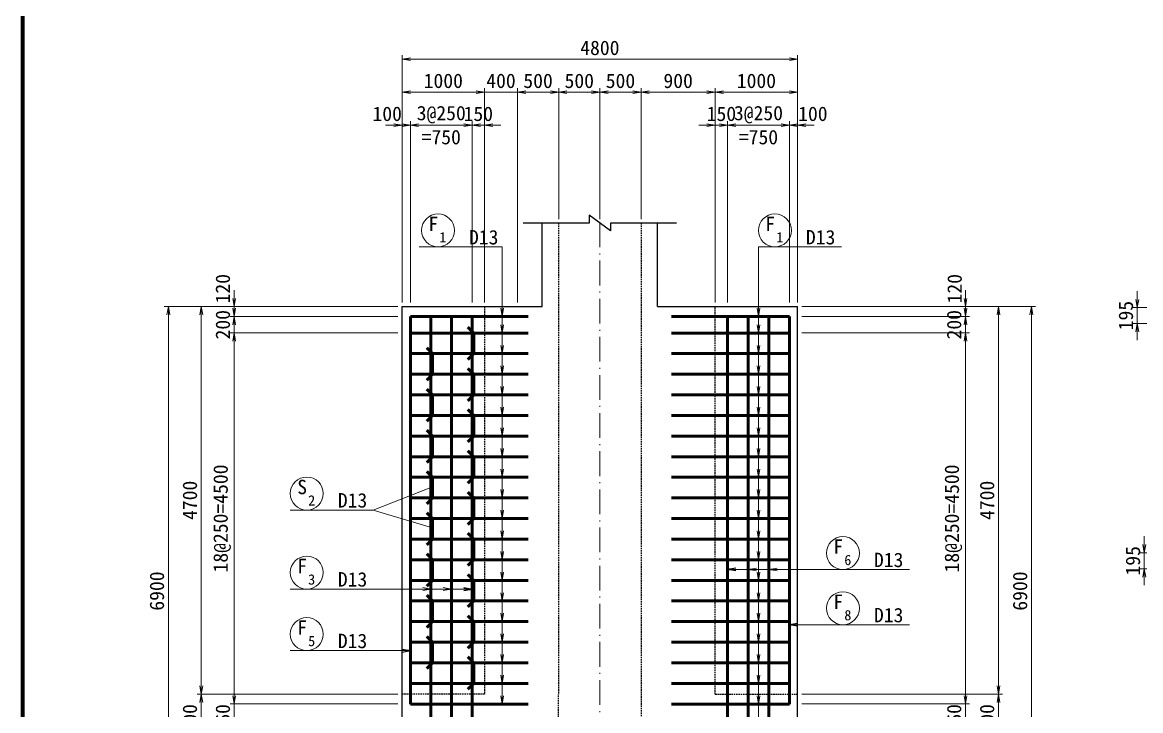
# Model space of a CAD drawing. Header units: millimetres. Extents: x 169470 to 758170, y -17820 to 11880.
# Drawn here: x 422795 to 436366, y -10913 to -2566 of the extents above; entities that cross this region are included whole.
import ezdxf
from ezdxf.enums import TextEntityAlignment as Align

# ---------------------------------------------------------------- set-up
doc = ezdxf.new("R2010")
doc.units = ezdxf.units.MM
doc.header["$LTSCALE"] = 50
doc.header["$PDSIZE"] = 300
doc.linetypes.add('DASHED2', pattern=[0.375, 0.25, -0.125])
doc.linetypes.add('SXF_一点短鎖線', pattern=[9.25, 6, -1.5, 0.25, -1.5])
doc.layers.get('Defpoints').update_dxf_attribs({"color": 151})
for name, color, linetype, lineweight in [('D-BMK', 2, 'SXF_一点短鎖線', 13), ('D-STR', 1, 'Continuous', 25), ('D-STR-DIM', 7, 'Continuous', 13), ('D-STR-HTXT', 7, 'Continuous', 13), ('D-STR-STR1', 2, 'Continuous', 50), ('D-STR-STR3', 4, 'Continuous', 50), ('D-STR-TXT', 7, 'Continuous', 13), ('D-TTL', 2, 'Continuous', 140)]:
    doc.layers.add(name, color=color, linetype=linetype, lineweight=lineweight)
doc.styles.add('YOKO_GOTHIC', font='MS Gothic.ttf')
doc.dimstyles.new('S50', dxfattribs={"dimscale": 50, "dimtxt": 3.5, "dimasz": 2, "dimexe": 1, "dimexo": 1, "dimgap": 1, "dimtad": 1, "dimdec": 0, "dimzin": 1, "dimdsep": 46, "dimtxsty": 'YOKO_GOTHIC', "dimblk": 'OPEN', "dimcen": 0, "dimclrd": 256, "dimclre": 256, "dimclrt": 256, "dimaunit": 1, "dimadec": 3, "dimazin": 0, "dimtfac": 1, "dimtdec": 0, "dimtix": 1, "dimtmove": 2, "dimatfit": 3, "dimldrblk": 'OPEN', "dimfxl": 1, "dimlwd": -1, "dimlwe": -1, "dimarcsym": 2})

# ---------------------------------------------------------------- blocks, each defined once
blk = doc.blocks.new('_Open')
at = {"color": 0, "linetype": 'ByBlock', "lineweight": -2}
for p, q in [((-1, 0.17), (0, 0)), ((-1, -0.17), (0, 0)), ((0, 0), (-1, 0))]:
    blk.add_line(p, q, dxfattribs=at)
blk = doc.blocks.new('*D4270')
at = {"layer": 'D-STR-DIM', "transparency": 16777216}
for p, q in [((427353, -6013), (424516, -6013)), ((424566, -6113), (424566, -12813)), ((427353, -12913), (424516, -12913))]:
    blk.add_line(p, q, dxfattribs=at)
at = {"layer": 'Defpoints', "color": 0, "transparency": 16777216}
for p in [(427403, -6013), (424566, -12913), (427403, -12913)]:
    blk.add_point(p, dxfattribs=at)
at = {"layer": 'D-STR-DIM', "transparency": 16777216, "xscale": 100, "yscale": 100, "zscale": 100}
for p, rotation in [((424566, -6013), 90), ((424566, -12913), 270)]:
    blk.add_blockref('_Open', p, dxfattribs=dict(at, rotation=rotation))
at = {"layer": 'D-STR-DIM', "transparency": 16777216, "insert": (424428, -9463), "char_height": 175, "attachment_point": 5, "rotation": 90, "style": 'YOKO_GOTHIC'}
blk.add_mtext('6900', dxfattribs=at)
blk = doc.blocks.new('*D4271')
at = {"layer": 'D-STR-DIM', "transparency": 16777216}
for p, q in [((427353, -6013), (424916, -6013)), ((424966, -6113), (424966, -10613)), ((427353, -10713), (424916, -10713))]:
    blk.add_line(p, q, dxfattribs=at)
at = {"layer": 'Defpoints', "color": 0, "transparency": 16777216}
for p in [(427403, -6013), (424966, -10713), (427403, -10713)]:
    blk.add_point(p, dxfattribs=at)
at = {"layer": 'D-STR-DIM', "transparency": 16777216, "xscale": 100, "yscale": 100, "zscale": 100}
for p, rotation in [((424966, -6013), 90), ((424966, -10713), 270)]:
    blk.add_blockref('_Open', p, dxfattribs=dict(at, rotation=rotation))
at = {"layer": 'D-STR-DIM', "transparency": 16777216, "insert": (424828, -8363), "char_height": 175, "attachment_point": 5, "rotation": 90, "style": 'YOKO_GOTHIC'}
blk.add_mtext('4700', dxfattribs=at)
blk = doc.blocks.new('*D4272')
at = {"layer": 'D-STR-DIM', "transparency": 16777216}
for p, q in [((427353, -10713), (424916, -10713)), ((424966, -10813), (424966, -11213)), ((427353, -11313), (424916, -11313))]:
    blk.add_line(p, q, dxfattribs=at)
at = {"layer": 'Defpoints', "color": 0, "transparency": 16777216}
for p in [(427403, -10713), (424966, -11313), (427403, -11313)]:
    blk.add_point(p, dxfattribs=at)
at = {"layer": 'D-STR-DIM', "transparency": 16777216, "xscale": 100, "yscale": 100, "zscale": 100}
for p, rotation in [((424966, -10713), 90), ((424966, -11313), 270)]:
    blk.add_blockref('_Open', p, dxfattribs=dict(at, rotation=rotation))
at = {"layer": 'D-STR-DIM', "transparency": 16777216, "insert": (424828, -11013), "char_height": 175, "attachment_point": 5, "rotation": 90, "style": 'YOKO_GOTHIC'}
blk.add_mtext('600', dxfattribs=at)
blk = doc.blocks.new('*D4274')
at = {"layer": 'D-STR-DIM', "transparency": 16777216}
for p, q in [((425366, -5913), (425366, -5813)), ((427353, -6013), (425316, -6013)), ((425366, -6013), (425366, -6133)), ((427353, -6133), (425316, -6133)), ((425366, -6233), (425366, -6333))]:
    blk.add_line(p, q, dxfattribs=at)
at = {"layer": 'Defpoints', "color": 0, "transparency": 16777216}
for p in [(427403, -6013), (425366, -6133), (427403, -6133)]:
    blk.add_point(p, dxfattribs=at)
at = {"layer": 'D-STR-DIM', "transparency": 16777216, "xscale": 100, "yscale": 100, "zscale": 100}
for p, rotation in [((425366, -6013), 270), ((425366, -6133), 90)]:
    blk.add_blockref('_Open', p, dxfattribs=dict(at, rotation=rotation))
at = {"layer": 'D-STR-DIM', "transparency": 16777216, "insert": (425228, -5796), "char_height": 175, "attachment_point": 5, "rotation": 90, "style": 'YOKO_GOTHIC'}
blk.add_mtext('120', dxfattribs=at)
blk = doc.blocks.new('*D4275')
at = {"layer": 'D-STR-DIM', "transparency": 16777216}
for p, q in [((425366, -6033), (425366, -5933)), ((427353, -6133), (425316, -6133)), ((425366, -6133), (425366, -6333)), ((427353, -6333), (425316, -6333)), ((425366, -6433), (425366, -6533))]:
    blk.add_line(p, q, dxfattribs=at)
at = {"layer": 'Defpoints', "color": 0, "transparency": 16777216}
for p in [(427403, -6133), (425366, -6333), (427403, -6333)]:
    blk.add_point(p, dxfattribs=at)
at = {"layer": 'D-STR-DIM', "transparency": 16777216, "xscale": 100, "yscale": 100, "zscale": 100}
for p, rotation in [((425366, -6133), 270), ((425366, -6333), 90)]:
    blk.add_blockref('_Open', p, dxfattribs=dict(at, rotation=rotation))
at = {"layer": 'D-STR-DIM', "transparency": 16777216, "insert": (425228, -6233), "char_height": 175, "attachment_point": 5, "rotation": 90, "style": 'YOKO_GOTHIC'}
blk.add_mtext('200', dxfattribs=at)
blk = doc.blocks.new('*D4276')
at = {"layer": 'D-STR-DIM', "transparency": 16777216}
for p, q in [((427353, -6333), (425316, -6333)), ((425366, -6433), (425366, -10733)), ((427353, -10833), (425316, -10833))]:
    blk.add_line(p, q, dxfattribs=at)
at = {"layer": 'Defpoints', "color": 0, "transparency": 16777216}
for p in [(427403, -6333), (425366, -10833), (427403, -10833)]:
    blk.add_point(p, dxfattribs=at)
at = {"layer": 'D-STR-DIM', "transparency": 16777216, "xscale": 100, "yscale": 100, "zscale": 100}
for p, rotation in [((425366, -6333), 90), ((425366, -10833), 270)]:
    blk.add_blockref('_Open', p, dxfattribs=dict(at, rotation=rotation))
at = {"layer": 'D-STR-DIM', "transparency": 16777216, "insert": (425219, -8583), "char_height": 175, "attachment_point": 5, "rotation": 90, "style": 'YOKO_GOTHIC'}
blk.add_mtext('18@250=4500', dxfattribs=at)
blk = doc.blocks.new('*D4277')
at = {"layer": 'D-STR-DIM', "transparency": 16777216}
for p, q in [((425366, -10733), (425366, -10633)), ((427353, -10833), (425316, -10833)), ((425366, -10833), (425366, -11193)), ((427353, -11193), (425316, -11193)), ((425366, -11293), (425366, -11393))]:
    blk.add_line(p, q, dxfattribs=at)
at = {"layer": 'Defpoints', "color": 0, "transparency": 16777216}
for p in [(427403, -10833), (425366, -11193), (427403, -11193)]:
    blk.add_point(p, dxfattribs=at)
at = {"layer": 'D-STR-DIM', "transparency": 16777216, "xscale": 100, "yscale": 100, "zscale": 100}
for p, rotation in [((425366, -10833), 270), ((425366, -11193), 90)]:
    blk.add_blockref('_Open', p, dxfattribs=dict(at, rotation=rotation))
at = {"layer": 'D-STR-DIM', "transparency": 16777216, "insert": (425228, -11013), "char_height": 175, "attachment_point": 5, "rotation": 90, "style": 'YOKO_GOTHIC'}
blk.add_mtext('360', dxfattribs=at)
blk = doc.blocks.new('*D4295')
at = {"layer": 'D-STR-DIM', "transparency": 16777216}
for p, q in [((432253, -6013), (435090, -6013)), ((435040, -6113), (435040, -12813)), ((432253, -12913), (435090, -12913))]:
    blk.add_line(p, q, dxfattribs=at)
at = {"layer": 'Defpoints', "color": 0, "transparency": 16777216}
for p in [(432203, -6013), (432203, -12913), (435040, -12913)]:
    blk.add_point(p, dxfattribs=at)
at = {"layer": 'D-STR-DIM', "transparency": 16777216, "xscale": 100, "yscale": 100, "zscale": 100}
for p, rotation in [((435040, -6013), 90), ((435040, -12913), 270)]:
    blk.add_blockref('_Open', p, dxfattribs=dict(at, rotation=rotation))
at = {"layer": 'D-STR-DIM', "transparency": 16777216, "insert": (434903, -9463), "char_height": 175, "attachment_point": 5, "rotation": 90, "style": 'YOKO_GOTHIC'}
blk.add_mtext('6900', dxfattribs=at)
blk = doc.blocks.new('*D4296')
at = {"layer": 'D-STR-DIM', "transparency": 16777216}
for p, q in [((432253, -6013), (434690, -6013)), ((434640, -6113), (434640, -10613)), ((432253, -10713), (434690, -10713))]:
    blk.add_line(p, q, dxfattribs=at)
at = {"layer": 'Defpoints', "color": 0, "transparency": 16777216}
for p in [(432203, -6013), (432203, -10713), (434640, -10713)]:
    blk.add_point(p, dxfattribs=at)
at = {"layer": 'D-STR-DIM', "transparency": 16777216, "xscale": 100, "yscale": 100, "zscale": 100}
for p, rotation in [((434640, -6013), 90), ((434640, -10713), 270)]:
    blk.add_blockref('_Open', p, dxfattribs=dict(at, rotation=rotation))
at = {"layer": 'D-STR-DIM', "transparency": 16777216, "insert": (434503, -8363), "char_height": 175, "attachment_point": 5, "rotation": 90, "style": 'YOKO_GOTHIC'}
blk.add_mtext('4700', dxfattribs=at)
blk = doc.blocks.new('*D4297')
at = {"layer": 'D-STR-DIM', "transparency": 16777216}
for p, q in [((432253, -10713), (434690, -10713)), ((434640, -10813), (434640, -11213)), ((432253, -11313), (434690, -11313))]:
    blk.add_line(p, q, dxfattribs=at)
at = {"layer": 'Defpoints', "color": 0, "transparency": 16777216}
for p in [(432203, -10713), (432203, -11313), (434640, -11313)]:
    blk.add_point(p, dxfattribs=at)
at = {"layer": 'D-STR-DIM', "transparency": 16777216, "xscale": 100, "yscale": 100, "zscale": 100}
for p, rotation in [((434640, -10713), 90), ((434640, -11313), 270)]:
    blk.add_blockref('_Open', p, dxfattribs=dict(at, rotation=rotation))
at = {"layer": 'D-STR-DIM', "transparency": 16777216, "insert": (434503, -11013), "char_height": 175, "attachment_point": 5, "rotation": 90, "style": 'YOKO_GOTHIC'}
blk.add_mtext('600', dxfattribs=at)
blk = doc.blocks.new('*D4299')
at = {"layer": 'D-STR-DIM', "transparency": 16777216}
for p, q in [((434240, -5913), (434240, -5813)), ((432253, -6013), (434290, -6013)), ((434240, -6013), (434240, -6133)), ((432253, -6133), (434290, -6133)), ((434240, -6233), (434240, -6333))]:
    blk.add_line(p, q, dxfattribs=at)
at = {"layer": 'Defpoints', "color": 0, "transparency": 16777216}
for p in [(432203, -6013), (432203, -6133), (434240, -6133)]:
    blk.add_point(p, dxfattribs=at)
at = {"layer": 'D-STR-DIM', "transparency": 16777216, "xscale": 100, "yscale": 100, "zscale": 100}
for p, rotation in [((434240, -6013), 270), ((434240, -6133), 90)]:
    blk.add_blockref('_Open', p, dxfattribs=dict(at, rotation=rotation))
at = {"layer": 'D-STR-DIM', "transparency": 16777216, "insert": (434109, -5796), "char_height": 175, "attachment_point": 5, "rotation": 90, "style": 'YOKO_GOTHIC'}
blk.add_mtext('120', dxfattribs=at)
blk = doc.blocks.new('*D4300')
at = {"layer": 'D-STR-DIM', "transparency": 16777216}
for p, q in [((434240, -6033), (434240, -5933)), ((432253, -6133), (434290, -6133)), ((434240, -6133), (434240, -6333)), ((432253, -6333), (434290, -6333)), ((434240, -6433), (434240, -6533))]:
    blk.add_line(p, q, dxfattribs=at)
at = {"layer": 'Defpoints', "color": 0, "transparency": 16777216}
for p in [(432203, -6133), (432203, -6333), (434240, -6333)]:
    blk.add_point(p, dxfattribs=at)
at = {"layer": 'D-STR-DIM', "transparency": 16777216, "xscale": 100, "yscale": 100, "zscale": 100}
for p, rotation in [((434240, -6133), 270), ((434240, -6333), 90)]:
    blk.add_blockref('_Open', p, dxfattribs=dict(at, rotation=rotation))
at = {"layer": 'D-STR-DIM', "transparency": 16777216, "insert": (434103, -6233), "char_height": 175, "attachment_point": 5, "rotation": 90, "style": 'YOKO_GOTHIC'}
blk.add_mtext('200', dxfattribs=at)
blk = doc.blocks.new('*D4301')
at = {"layer": 'D-STR-DIM', "transparency": 16777216}
for p, q in [((432253, -6333), (434290, -6333)), ((434240, -6433), (434240, -10733)), ((432253, -10833), (434290, -10833))]:
    blk.add_line(p, q, dxfattribs=at)
at = {"layer": 'Defpoints', "color": 0, "transparency": 16777216}
for p in [(432203, -6333), (432203, -10833), (434240, -10833)]:
    blk.add_point(p, dxfattribs=at)
at = {"layer": 'D-STR-DIM', "transparency": 16777216, "xscale": 100, "yscale": 100, "zscale": 100}
for p, rotation in [((434240, -6333), 90), ((434240, -10833), 270)]:
    blk.add_blockref('_Open', p, dxfattribs=dict(at, rotation=rotation))
at = {"layer": 'D-STR-DIM', "transparency": 16777216, "insert": (434093, -8583), "char_height": 175, "attachment_point": 5, "rotation": 90, "style": 'YOKO_GOTHIC'}
blk.add_mtext('18@250=4500', dxfattribs=at)
blk = doc.blocks.new('*D4302')
at = {"layer": 'D-STR-DIM', "transparency": 16777216}
for p, q in [((434240, -10733), (434240, -10633)), ((432253, -10833), (434290, -10833)), ((434240, -10833), (434240, -11193)), ((432253, -11193), (434290, -11193)), ((434240, -11293), (434240, -11393))]:
    blk.add_line(p, q, dxfattribs=at)
at = {"layer": 'Defpoints', "color": 0, "transparency": 16777216}
for p in [(432203, -10833), (432203, -11193), (434240, -11193)]:
    blk.add_point(p, dxfattribs=at)
at = {"layer": 'D-STR-DIM', "transparency": 16777216, "xscale": 100, "yscale": 100, "zscale": 100}
for p, rotation in [((434240, -10833), 270), ((434240, -11193), 90)]:
    blk.add_blockref('_Open', p, dxfattribs=dict(at, rotation=rotation))
at = {"layer": 'D-STR-DIM', "transparency": 16777216, "insert": (434103, -11013), "char_height": 175, "attachment_point": 5, "rotation": 90, "style": 'YOKO_GOTHIC'}
blk.add_mtext('360', dxfattribs=at)
blk = doc.blocks.new('*D4307')
at = {"layer": 'D-STR-DIM', "transparency": 16777216}
for p, q in [((427403, -5963), (427403, -3363)), ((428403, -5963), (428403, -3363)), ((427503, -3413), (428303, -3413))]:
    blk.add_line(p, q, dxfattribs=at)
at = {"layer": 'Defpoints', "color": 0, "transparency": 16777216}
for p in [(428403, -3413), (427403, -6013), (428403, -6013)]:
    blk.add_point(p, dxfattribs=at)
at = {"layer": 'D-STR-DIM', "transparency": 16777216, "xscale": 100, "yscale": 100, "zscale": 100, "rotation": 180}
blk.add_blockref('_Open', (427403, -3413), dxfattribs=at)
at = {"layer": 'D-STR-DIM', "transparency": 16777216, "xscale": 100, "yscale": 100, "zscale": 100}
blk.add_blockref('_Open', (428403, -3413), dxfattribs=at)
at = {"layer": 'D-STR-DIM', "transparency": 16777216, "insert": (427903, -3276), "char_height": 175, "attachment_point": 5, "style": 'YOKO_GOTHIC'}
blk.add_mtext('1000', dxfattribs=at)
blk = doc.blocks.new('*D4308')
at = {"layer": 'D-STR-DIM', "transparency": 16777216}
for p, q in [((427403, -5963), (427403, -2963)), ((432203, -5963), (432203, -2963)), ((427503, -3013), (432103, -3013))]:
    blk.add_line(p, q, dxfattribs=at)
at = {"layer": 'Defpoints', "color": 0, "transparency": 16777216}
for p in [(432203, -3013), (427403, -6013), (432203, -6013)]:
    blk.add_point(p, dxfattribs=at)
at = {"layer": 'D-STR-DIM', "transparency": 16777216, "xscale": 100, "yscale": 100, "zscale": 100, "rotation": 180}
blk.add_blockref('_Open', (427403, -3013), dxfattribs=at)
at = {"layer": 'D-STR-DIM', "transparency": 16777216, "xscale": 100, "yscale": 100, "zscale": 100}
blk.add_blockref('_Open', (432203, -3013), dxfattribs=at)
at = {"layer": 'D-STR-DIM', "transparency": 16777216, "insert": (429803, -2876), "char_height": 175, "attachment_point": 5, "style": 'YOKO_GOTHIC'}
blk.add_mtext('4800', dxfattribs=at)
blk = doc.blocks.new('*D4309')
at = {"layer": 'D-STR-DIM', "transparency": 16777216}
for p, q in [((431203, -5963), (431203, -3363)), ((432203, -5963), (432203, -3363)), ((431303, -3413), (432103, -3413))]:
    blk.add_line(p, q, dxfattribs=at)
at = {"layer": 'Defpoints', "color": 0, "transparency": 16777216}
for p in [(432203, -3413), (431203, -6013), (432203, -6013)]:
    blk.add_point(p, dxfattribs=at)
at = {"layer": 'D-STR-DIM', "transparency": 16777216, "xscale": 100, "yscale": 100, "zscale": 100, "rotation": 180}
blk.add_blockref('_Open', (431203, -3413), dxfattribs=at)
at = {"layer": 'D-STR-DIM', "transparency": 16777216, "xscale": 100, "yscale": 100, "zscale": 100}
blk.add_blockref('_Open', (432203, -3413), dxfattribs=at)
at = {"layer": 'D-STR-DIM', "transparency": 16777216, "insert": (431703, -3276), "char_height": 175, "attachment_point": 5, "style": 'YOKO_GOTHIC'}
blk.add_mtext('1000', dxfattribs=at)
blk = doc.blocks.new('*D4310')
at = {"layer": 'D-STR-DIM', "transparency": 16777216}
for p, q in [((428403, -5963), (428403, -3363)), ((428803, -5963), (428803, -3363)), ((428303, -3413), (428203, -3413)), ((428403, -3413), (428803, -3413)), ((428903, -3413), (429003, -3413))]:
    blk.add_line(p, q, dxfattribs=at)
at = {"layer": 'Defpoints', "color": 0, "transparency": 16777216}
for p in [(428803, -3413), (428403, -6013), (428803, -6013)]:
    blk.add_point(p, dxfattribs=at)
at = {"layer": 'D-STR-DIM', "transparency": 16777216, "xscale": 100, "yscale": 100, "zscale": 100}
blk.add_blockref('_Open', (428403, -3413), dxfattribs=at)
at = {"layer": 'D-STR-DIM', "transparency": 16777216, "xscale": 100, "yscale": 100, "zscale": 100, "rotation": 180}
blk.add_blockref('_Open', (428803, -3413), dxfattribs=at)
at = {"layer": 'D-STR-DIM', "transparency": 16777216, "insert": (428603, -3276), "char_height": 175, "attachment_point": 5, "style": 'YOKO_GOTHIC'}
blk.add_mtext('400', dxfattribs=at)
blk = doc.blocks.new('*D4311')
at = {"layer": 'D-STR-DIM', "transparency": 16777216}
for p, q in [((429303, -4951), (429303, -3363)), ((429803, -4951), (429803, -3363)), ((429403, -3413), (429703, -3413))]:
    blk.add_line(p, q, dxfattribs=at)
at = {"layer": 'Defpoints', "color": 0, "transparency": 16777216}
for p in [(429803, -3413), (429303, -5001), (429803, -5001)]:
    blk.add_point(p, dxfattribs=at)
at = {"layer": 'D-STR-DIM', "transparency": 16777216, "xscale": 100, "yscale": 100, "zscale": 100, "rotation": 180}
blk.add_blockref('_Open', (429303, -3413), dxfattribs=at)
at = {"layer": 'D-STR-DIM', "transparency": 16777216, "xscale": 100, "yscale": 100, "zscale": 100}
blk.add_blockref('_Open', (429803, -3413), dxfattribs=at)
at = {"layer": 'D-STR-DIM', "transparency": 16777216, "insert": (429553, -3276), "char_height": 175, "attachment_point": 5, "style": 'YOKO_GOTHIC'}
blk.add_mtext('500', dxfattribs=at)
blk = doc.blocks.new('*D4312')
at = {"layer": 'D-STR-DIM', "transparency": 16777216}
for p, q in [((430303, -4951), (430303, -3363)), ((431203, -5963), (431203, -3363)), ((430403, -3413), (431103, -3413))]:
    blk.add_line(p, q, dxfattribs=at)
at = {"layer": 'Defpoints', "color": 0, "transparency": 16777216}
for p in [(431203, -3413), (430303, -5001), (431203, -6013)]:
    blk.add_point(p, dxfattribs=at)
at = {"layer": 'D-STR-DIM', "transparency": 16777216, "xscale": 100, "yscale": 100, "zscale": 100, "rotation": 180}
blk.add_blockref('_Open', (430303, -3413), dxfattribs=at)
at = {"layer": 'D-STR-DIM', "transparency": 16777216, "xscale": 100, "yscale": 100, "zscale": 100}
blk.add_blockref('_Open', (431203, -3413), dxfattribs=at)
at = {"layer": 'D-STR-DIM', "transparency": 16777216, "insert": (430753, -3276), "char_height": 175, "attachment_point": 5, "style": 'YOKO_GOTHIC'}
blk.add_mtext('900', dxfattribs=at)
blk = doc.blocks.new('*D4313')
at = {"layer": 'D-STR-DIM', "transparency": 16777216}
for p, q in [((427403, -5963), (427403, -3763)), ((427503, -5963), (427503, -3763)), ((427303, -3813), (427203, -3813)), ((427403, -3813), (427503, -3813)), ((427603, -3813), (427703, -3813))]:
    blk.add_line(p, q, dxfattribs=at)
at = {"layer": 'Defpoints', "color": 0, "transparency": 16777216}
for p in [(427503, -3813), (427403, -6013), (427503, -6013)]:
    blk.add_point(p, dxfattribs=at)
at = {"layer": 'D-STR-DIM', "transparency": 16777216, "xscale": 100, "yscale": 100, "zscale": 100}
blk.add_blockref('_Open', (427403, -3813), dxfattribs=at)
at = {"layer": 'D-STR-DIM', "transparency": 16777216, "xscale": 100, "yscale": 100, "zscale": 100, "rotation": 180}
blk.add_blockref('_Open', (427503, -3813), dxfattribs=at)
at = {"layer": 'D-STR-DIM', "transparency": 16777216, "insert": (427222, -3676), "char_height": 175, "attachment_point": 5, "style": 'YOKO_GOTHIC'}
blk.add_mtext('100', dxfattribs=at)
blk = doc.blocks.new('*D4314')
at = {"layer": 'D-STR-DIM', "transparency": 16777216}
for p, q in [((428253, -5963), (428253, -3763)), ((428403, -5963), (428403, -3763)), ((428153, -3813), (428053, -3813)), ((428253, -3813), (428403, -3813)), ((428503, -3813), (428603, -3813))]:
    blk.add_line(p, q, dxfattribs=at)
at = {"layer": 'Defpoints', "color": 0, "transparency": 16777216}
for p in [(428403, -3813), (428253, -6013), (428403, -6013)]:
    blk.add_point(p, dxfattribs=at)
at = {"layer": 'D-STR-DIM', "transparency": 16777216, "xscale": 100, "yscale": 100, "zscale": 100}
blk.add_blockref('_Open', (428253, -3813), dxfattribs=at)
at = {"layer": 'D-STR-DIM', "transparency": 16777216, "xscale": 100, "yscale": 100, "zscale": 100, "rotation": 180}
blk.add_blockref('_Open', (428403, -3813), dxfattribs=at)
at = {"layer": 'D-STR-DIM', "transparency": 16777216, "insert": (428328, -3676), "char_height": 175, "attachment_point": 5, "style": 'YOKO_GOTHIC'}
blk.add_mtext('150', dxfattribs=at)
blk = doc.blocks.new('*D4315')
at = {"layer": 'D-STR-DIM', "transparency": 16777216}
for p, q in [((427503, -5963), (427503, -3763)), ((428253, -5963), (428253, -3763)), ((427403, -3813), (427303, -3813)), ((427503, -3813), (428253, -3813)), ((428353, -3813), (428453, -3813))]:
    blk.add_line(p, q, dxfattribs=at)
at = {"layer": 'Defpoints', "color": 0, "transparency": 16777216}
for p in [(428253, -3813), (427503, -6013), (428253, -6013)]:
    blk.add_point(p, dxfattribs=at)
at = {"layer": 'D-STR-DIM', "transparency": 16777216, "xscale": 100, "yscale": 100, "zscale": 100}
blk.add_blockref('_Open', (427503, -3813), dxfattribs=at)
at = {"layer": 'D-STR-DIM', "transparency": 16777216, "xscale": 100, "yscale": 100, "zscale": 100, "rotation": 180}
blk.add_blockref('_Open', (428253, -3813), dxfattribs=at)
at = {"layer": 'D-STR-DIM', "transparency": 16777216, "insert": (427878, -3813), "char_height": 175, "attachment_point": 5, "style": 'YOKO_GOTHIC'}
blk.add_mtext('3@250\\P=750', dxfattribs=at)
blk = doc.blocks.new('*D4316')
at = {"layer": 'D-STR-DIM', "transparency": 16777216}
for p, q in [((432103, -5963), (432103, -3763)), ((432203, -5963), (432203, -3763)), ((432003, -3813), (431903, -3813)), ((432203, -3813), (432103, -3813)), ((432303, -3813), (432403, -3813))]:
    blk.add_line(p, q, dxfattribs=at)
at = {"layer": 'Defpoints', "color": 0, "transparency": 16777216}
for p in [(432103, -3813), (432103, -6013), (432203, -6013)]:
    blk.add_point(p, dxfattribs=at)
at = {"layer": 'D-STR-DIM', "transparency": 16777216, "xscale": 100, "yscale": 100, "zscale": 100}
blk.add_blockref('_Open', (432103, -3813), dxfattribs=at)
at = {"layer": 'D-STR-DIM', "transparency": 16777216, "xscale": 100, "yscale": 100, "zscale": 100, "rotation": 180}
blk.add_blockref('_Open', (432203, -3813), dxfattribs=at)
at = {"layer": 'D-STR-DIM', "transparency": 16777216, "insert": (432388, -3676), "char_height": 175, "attachment_point": 5, "style": 'YOKO_GOTHIC'}
blk.add_mtext('100', dxfattribs=at)
blk = doc.blocks.new('*D4317')
at = {"layer": 'D-STR-DIM', "transparency": 16777216}
for p, q in [((431203, -5963), (431203, -3763)), ((431353, -5963), (431353, -3763)), ((431103, -3813), (431003, -3813)), ((431353, -3813), (431203, -3813)), ((431453, -3813), (431553, -3813))]:
    blk.add_line(p, q, dxfattribs=at)
at = {"layer": 'Defpoints', "color": 0, "transparency": 16777216}
for p in [(431203, -3813), (431203, -6013), (431353, -6013)]:
    blk.add_point(p, dxfattribs=at)
at = {"layer": 'D-STR-DIM', "transparency": 16777216, "xscale": 100, "yscale": 100, "zscale": 100}
blk.add_blockref('_Open', (431203, -3813), dxfattribs=at)
at = {"layer": 'D-STR-DIM', "transparency": 16777216, "xscale": 100, "yscale": 100, "zscale": 100, "rotation": 180}
blk.add_blockref('_Open', (431353, -3813), dxfattribs=at)
at = {"layer": 'D-STR-DIM', "transparency": 16777216, "insert": (431278, -3676), "char_height": 175, "attachment_point": 5, "style": 'YOKO_GOTHIC'}
blk.add_mtext('150', dxfattribs=at)
blk = doc.blocks.new('*D4318')
at = {"layer": 'D-STR-DIM', "transparency": 16777216}
for p, q in [((431353, -5963), (431353, -3763)), ((432103, -5963), (432103, -3763)), ((431253, -3813), (431153, -3813)), ((432103, -3813), (431353, -3813)), ((432203, -3813), (432303, -3813))]:
    blk.add_line(p, q, dxfattribs=at)
at = {"layer": 'Defpoints', "color": 0, "transparency": 16777216}
for p in [(431353, -3813), (431353, -6013), (432103, -6013)]:
    blk.add_point(p, dxfattribs=at)
at = {"layer": 'D-STR-DIM', "transparency": 16777216, "xscale": 100, "yscale": 100, "zscale": 100}
blk.add_blockref('_Open', (431353, -3813), dxfattribs=at)
at = {"layer": 'D-STR-DIM', "transparency": 16777216, "xscale": 100, "yscale": 100, "zscale": 100, "rotation": 180}
blk.add_blockref('_Open', (432103, -3813), dxfattribs=at)
at = {"layer": 'D-STR-DIM', "transparency": 16777216, "insert": (431728, -3813), "char_height": 175, "attachment_point": 5, "style": 'YOKO_GOTHIC'}
blk.add_mtext('3@250\\P=750', dxfattribs=at)
blk = doc.blocks.new('*D4319')
at = {"layer": 'D-STR-DIM', "transparency": 16777216}
for p, q in [((428803, -5963), (428803, -3363)), ((429303, -4951), (429303, -3363)), ((429203, -3413), (428903, -3413))]:
    blk.add_line(p, q, dxfattribs=at)
at = {"layer": 'Defpoints', "color": 0, "transparency": 16777216}
for p in [(428803, -3413), (429303, -5001), (428803, -6013)]:
    blk.add_point(p, dxfattribs=at)
at = {"layer": 'D-STR-DIM', "transparency": 16777216, "xscale": 100, "yscale": 100, "zscale": 100, "rotation": 180}
blk.add_blockref('_Open', (428803, -3413), dxfattribs=at)
at = {"layer": 'D-STR-DIM', "transparency": 16777216, "xscale": 100, "yscale": 100, "zscale": 100}
blk.add_blockref('_Open', (429303, -3413), dxfattribs=at)
at = {"layer": 'D-STR-DIM', "transparency": 16777216, "insert": (429053, -3276), "char_height": 175, "attachment_point": 5, "style": 'YOKO_GOTHIC'}
blk.add_mtext('500', dxfattribs=at)
blk = doc.blocks.new('*D4320')
at = {"layer": 'D-STR-DIM', "transparency": 16777216}
for p, q in [((429803, -4951), (429803, -3363)), ((430303, -4951), (430303, -3363)), ((429903, -3413), (430203, -3413))]:
    blk.add_line(p, q, dxfattribs=at)
at = {"layer": 'Defpoints', "color": 0, "transparency": 16777216}
for p in [(430303, -3413), (429803, -5001), (430303, -5001)]:
    blk.add_point(p, dxfattribs=at)
at = {"layer": 'D-STR-DIM', "transparency": 16777216, "xscale": 100, "yscale": 100, "zscale": 100, "rotation": 180}
blk.add_blockref('_Open', (429803, -3413), dxfattribs=at)
at = {"layer": 'D-STR-DIM', "transparency": 16777216, "xscale": 100, "yscale": 100, "zscale": 100}
blk.add_blockref('_Open', (430303, -3413), dxfattribs=at)
at = {"layer": 'D-STR-DIM', "transparency": 16777216, "insert": (430053, -3276), "char_height": 175, "attachment_point": 5, "style": 'YOKO_GOTHIC'}
blk.add_mtext('500', dxfattribs=at)
blk = doc.blocks.new('*D3191')
at = {"layer": 'D-STR-DIM', "transparency": 16777216}
for p, q in [((436410, -8898), (436410, -8798)), ((436760, -8998), (436360, -8998)), ((436410, -9193), (436410, -8998)), ((436760, -9193), (436360, -9193)), ((436410, -9293), (436410, -9393))]:
    blk.add_line(p, q, dxfattribs=at)
at = {"layer": 'Defpoints', "color": 0, "transparency": 16777216}
for p in [(436410, -8998), (436810, -8998), (436810, -9193)]:
    blk.add_point(p, dxfattribs=at)
at = {"layer": 'D-STR-DIM', "transparency": 16777216, "xscale": 100, "yscale": 100, "zscale": 100}
for p, rotation in [((436410, -8998), 270), ((436410, -9193), 90)]:
    blk.add_blockref('_Open', p, dxfattribs=dict(at, rotation=rotation))
at = {"layer": 'D-STR-DIM', "transparency": 16777216, "insert": (436273, -9096), "char_height": 175, "attachment_point": 5, "rotation": 90, "style": 'YOKO_GOTHIC'}
blk.add_mtext('195', dxfattribs=at)
blk = doc.blocks.new('*D3195')
at = {"layer": 'D-STR-DIM', "transparency": 16777216}
for p, q in [((436325, -5925), (436325, -5825)), ((436675, -6025), (436275, -6025)), ((436325, -6220), (436325, -6025)), ((436675, -6220), (436275, -6220)), ((436325, -6320), (436325, -6420))]:
    blk.add_line(p, q, dxfattribs=at)
at = {"layer": 'Defpoints', "color": 0, "transparency": 16777216}
for p in [(436325, -6025), (436725, -6025), (436725, -6220)]:
    blk.add_point(p, dxfattribs=at)
at = {"layer": 'D-STR-DIM', "transparency": 16777216, "xscale": 100, "yscale": 100, "zscale": 100}
for p, rotation in [((436325, -6025), 270), ((436325, -6220), 90)]:
    blk.add_blockref('_Open', p, dxfattribs=dict(at, rotation=rotation))
at = {"layer": 'D-STR-DIM', "transparency": 16777216, "insert": (436187, -6122), "char_height": 175, "attachment_point": 5, "rotation": 90, "style": 'YOKO_GOTHIC'}
blk.add_mtext('195', dxfattribs=at)

msp = doc.modelspace()

# ---------------------------------------------------------------- linework, layer by layer
at = {"layer": 'D-BMK'}
msp.add_line((429802.86, -13618.06), (429802.86, -5000.51), dxfattribs=at)
at = {"layer": 'D-STR'}
for p, q in [((429102.86, -6013.02), (429102.86, -5000.51)), ((430502.86, -6013.02), (430502.86, -5000.51)), ((427402.86, -12913.32), (427402.86, -6013.02)), ((427402.86, -6013.02), (429102.86, -6013.02)), ((430502.86, -6013.02), (432202.86, -6013.02)), ((432202.86, -12913.32), (432202.86, -6013.02))]:
    msp.add_line(p, q, dxfattribs=at)
at = {"layer": 'D-STR', "linetype": 'DASHED2', "ltscale": 1.5}
for p, q in [((429302.86, -5000.51), (429302.86, -10713.32)), ((430302.86, -5000.51), (430302.86, -11113.32)), ((428402.86, -6013.02), (428402.86, -10713.32)), ((431202.86, -10713.32), (431202.86, -6013.02)), ((428402.86, -10713.32), (427402.86, -10713.32)), ((429302.86, -11113.32), (429302.86, -10713.32)), ((431202.86, -10713.32), (432202.86, -10713.32))]:
    msp.add_line(p, q, dxfattribs=at)
at = {"layer": 'D-STR-HTXT'}
for p, q in [((427611.29, -5289.06), (428617.85, -5289.06)), ((428617.85, -10833.32), (428617.85, -5289.06)), ((431727.06, -12793.32), (431727.06, -5289.06)), ((431727.06, -5289.06), (432733.63, -5289.06)), ((427772.86, -8197.5), (427052.86, -8480.16)), ((426046.29, -8480.16), (427052.86, -8480.16)), ((427052.86, -8480.16), (427772.86, -8697.5)), ((432552.86, -9202.7), (433559.42, -9202.7)), ((426046.29, -9439.01), (427052.86, -9439.01)), ((432552.86, -9872.09), (433559.42, -9872.09)), ((426046.29, -10185.5), (427052.86, -10185.5))]:
    msp.add_line(p, q, dxfattribs=at)
at = {"layer": 'D-STR-HTXT', "lineweight": 25}
msp.add_lwpolyline([(430734.86, -5000.51), (429933.02, -5000.51), (429933.02, -5095.55), (429672.7, -4905.47), (429672.7, -5000.51), (428870.86, -5000.51)], dxfattribs=at)
at = {"layer": 'D-STR-HTXT'}
for centre in [(427838.71, -5089.06), (431927.06, -5089.06), (426246.29, -8280.16), (432752.86, -9002.7), (426246.29, -9239.01), (432752.86, -9672.09), (426246.29, -9985.5)]:
    msp.add_circle(centre, 200, dxfattribs=at)
at = {"layer": 'D-STR-STR1'}
for p, q in [((427502.86, -10833.32), (427502.86, -6133.02)), ((427502.86, -6133.02), (428932.86, -6133.02)), ((427752.86, -12793.32), (427752.86, -6133.02)), ((428002.86, -12793.32), (428002.86, -6133.02)), ((428252.86, -12793.32), (428252.86, -6133.02)), ((432102.86, -6133.02), (430672.86, -6133.02)), ((431352.86, -12793.32), (431352.86, -6133.02)), ((431602.86, -12793.32), (431602.86, -6133.02)), ((431852.86, -12793.32), (431852.86, -6133.02)), ((432102.86, -10833.32), (432102.86, -6133.02)), ((427502.86, -6333.32), (428932.86, -6333.32)), ((432102.86, -6333.32), (430672.86, -6333.32)), ((427502.86, -6583.32), (428932.86, -6583.32)), ((432102.86, -6583.32), (430672.86, -6583.32)), ((427502.86, -6833.32), (428932.86, -6833.32)), ((432102.86, -6833.32), (430672.86, -6833.32)), ((427502.86, -7083.32), (428932.86, -7083.32)), ((432102.86, -7083.32), (430672.86, -7083.32)), ((427502.86, -7333.32), (428932.86, -7333.32)), ((432102.86, -7333.32), (430672.86, -7333.32)), ((427502.86, -7583.32), (428932.86, -7583.32)), ((432102.86, -7583.32), (430672.86, -7583.32)), ((427502.86, -7833.32), (428932.86, -7833.32)), ((432102.86, -7833.32), (430672.86, -7833.32)), ((427502.86, -8083.32), (428932.86, -8083.32)), ((432102.86, -8083.32), (430672.86, -8083.32)), ((427502.86, -8333.32), (428932.86, -8333.32)), ((432102.86, -8333.32), (430672.86, -8333.32)), ((427502.86, -8583.32), (428932.86, -8583.32)), ((432102.86, -8583.32), (430672.86, -8583.32)), ((427502.86, -8833.32), (428932.86, -8833.32)), ((432102.86, -8833.32), (430672.86, -8833.32)), ((427502.86, -9083.32), (428932.86, -9083.32)), ((432102.86, -9083.32), (430672.86, -9083.32)), ((427502.86, -9333.32), (428932.86, -9333.32)), ((432102.86, -9333.32), (430672.86, -9333.32)), ((427502.86, -9583.32), (428932.86, -9583.32)), ((432102.86, -9583.32), (430672.86, -9583.32)), ((427502.86, -9833.32), (428932.86, -9833.32)), ((432102.86, -9833.32), (430672.86, -9833.32)), ((427502.86, -10083.32), (428932.86, -10083.32)), ((432102.86, -10083.32), (430672.86, -10083.32)), ((427502.86, -10333.32), (428932.86, -10333.32)), ((432102.86, -10333.32), (430672.86, -10333.32)), ((427502.86, -10583.32), (428932.86, -10583.32)), ((432102.86, -10583.32), (430672.86, -10583.32)), ((427502.86, -10833.32), (428932.86, -10833.32)), ((432102.86, -10833.32), (430672.86, -10833.32))]:
    msp.add_line(p, q, dxfattribs=at)
at = {"layer": 'D-STR-STR3', "lineweight": 50}
for points in [[(428202.15, -6262.61), (428272.86, -6333.32), (428272.86, -6583.32), (428202.15, -6654.03)], [(427702.15, -6512.61), (427772.86, -6583.32), (427772.86, -6833.32), (427702.15, -6904.03)], [(428202.15, -6762.61), (428272.86, -6833.32), (428272.86, -7083.32), (428202.15, -7154.03)], [(427702.15, -7012.61), (427772.86, -7083.32), (427772.86, -7333.32), (427702.15, -7404.03)], [(428202.15, -7262.61), (428272.86, -7333.32), (428272.86, -7583.32), (428202.15, -7654.03)], [(427702.15, -7512.61), (427772.86, -7583.32), (427772.86, -7833.32), (427702.15, -7904.03)], [(428202.15, -7762.61), (428272.86, -7833.32), (428272.86, -8083.32), (428202.15, -8154.03)], [(427702.15, -8012.61), (427772.86, -8083.32), (427772.86, -8333.32), (427702.15, -8404.03)], [(428202.15, -8262.61), (428272.86, -8333.32), (428272.86, -8583.32), (428202.15, -8654.03)], [(427702.15, -8512.61), (427772.86, -8583.32), (427772.86, -8833.32), (427702.15, -8904.03)], [(428202.15, -8762.61), (428272.86, -8833.32), (428272.86, -9083.32), (428202.15, -9154.03)], [(427702.15, -9012.61), (427772.86, -9083.32), (427772.86, -9333.32), (427702.15, -9404.03)], [(428202.15, -9262.61), (428272.86, -9333.32), (428272.86, -9583.32), (428202.15, -9654.03)], [(427702.15, -9512.61), (427772.86, -9583.32), (427772.86, -9833.32), (427702.15, -9904.03)], [(428202.15, -9762.61), (428272.86, -9833.32), (428272.86, -10083.32), (428202.15, -10154.03)], [(427702.15, -10012.61), (427772.86, -10083.32), (427772.86, -10333.32), (427702.15, -10404.03)], [(428202.15, -10262.61), (428272.86, -10333.32), (428272.86, -10583.32), (428202.15, -10654.03)]]:
    msp.add_lwpolyline(points, dxfattribs=at)
at = {"layer": 'D-TTL'}
msp.add_lwpolyline([(422794.53, 10780), (422794.53, -16720), (462794.53, -16720), (462794.53, 10780)], close=True, dxfattribs=at)

# ---------------------------------------------------------------- block references
at = {"layer": 'D-STR-HTXT', "yscale": 100, "zscale": 100}
for p, xscale, rotation in [((428617.85, -6133.02), 100, 270), ((431727.06, -6133.02), 100, 270), ((428617.85, -6333.32), 100, 270), ((431727.06, -6333.32), 100, 270), ((428617.85, -6583.32), 100, 270), ((431727.06, -6583.32), 100, 270), ((428617.85, -6833.32), 100, 270), ((431727.06, -6833.32), 100, 270), ((428617.85, -7083.32), 100, 270), ((431727.06, -7083.32), 100, 270), ((428617.85, -7333.32), 100, 270), ((431727.06, -7333.32), 100, 270), ((428617.85, -7583.32), 100, 270), ((431727.06, -7583.32), 100, 270), ((428617.85, -7833.32), 100, 270), ((431727.06, -7833.32), 100, 270), ((428617.85, -8083.32), 100, 270), ((431727.06, -8083.32), 100, 270), ((428617.85, -8333.32), 100, 270), ((431727.06, -8333.32), 100, 270), ((428617.85, -8583.32), 100, 270), ((431727.06, -8583.32), 100, 270), ((428617.85, -8833.32), 100, 270), ((431727.06, -8833.32), 100, 270), ((428617.85, -9083.32), 100, 270), ((431727.06, -9083.32), 100, 270), ((431602.86, -9202.7), 100, 180), ((431852.86, -9202.7), 100, 180), ((428617.85, -9333.32), 100, 270), ((431727.06, -9333.32), 100, 270), ((427752.86, -9439.01), -100, 180), ((428002.86, -9439.01), -100, 180), ((428617.85, -9583.32), 100, 270), ((431727.06, -9583.32), 100, 270), ((428617.85, -9833.32), 100, 270), ((431727.06, -9833.32), 100, 270), ((428617.85, -10083.32), 100, 270), ((431727.06, -10083.32), 100, 270), ((428617.85, -10333.32), 100, 270), ((431727.06, -10333.32), 100, 270), ((428617.85, -10583.32), 100, 270), ((431727.06, -10583.32), 100, 270), ((428617.85, -10833.32), 100, 270), ((431727.06, -10833.32), 100, 270)]:
    msp.add_blockref('_Open', p, dxfattribs=dict(at, xscale=xscale, rotation=rotation))

# ---------------------------------------------------------------- texts
at = {"layer": 'D-STR-TXT', "style": 'YOKO_GOTHIC'}
for s, height, p in [('F', 175, (427782.43, -5097.38)), ('F', 175, (431870.79, -5097.38)), ('1', 125, (427898.09, -5235.18)), ('1', 125, (431986.45, -5235.18)), ('S', 175, (426190.02, -8288.48)), ('2', 125, (426305.68, -8426.28)), ('F', 175, (432696.58, -9011.02)), ('F', 175, (426190.02, -9247.33)), ('6', 125, (432812.24, -9148.82)), ('3', 125, (426305.68, -9385.13)), ('F', 175, (432696.58, -9680.4)), ('8', 125, (432812.24, -9818.21)), ('F', 175, (426190.02, -9993.82)), ('5', 125, (426305.68, -10131.62))]:
    msp.add_text(s, height=height, dxfattribs=at).set_placement(p, align=Align.CENTER)
for p in [(428215.23, -5259.06), (432303.58, -5259.06), (426622.81, -8450.16), (433129.38, -9172.7), (426622.81, -9409.01), (433129.38, -9842.09), (426622.81, -10155.5)]:
    msp.add_text('D13', height=175, dxfattribs=at).set_placement(p)

# ---------------------------------------------------------------- dimensions: what is measured, and where the dimension line sits
at = {"layer": 'D-STR-DIM'}
for base, p1, p2, picture, middle in [((432202.86, -3013.02), (427402.86, -6013.02), (432202.86, -6013.02), '*D4308', (429802.86, -2875.52)), ((428402.86, -3413.02), (427402.86, -6013.02), (428402.86, -6013.02), '*D4307', (427902.86, -3275.52)), ((428802.86, -3413.02), (428402.86, -6013.02), (428802.86, -6013.02), '*D4310', (428602.86, -3275.52)), ((428802.86, -3413.02), (429302.86, -5000.51), (428802.86, -6013.02), '*D4319', (429052.86, -3275.52)), ((429802.86, -3413.02), (429302.86, -5000.51), (429802.86, -5000.51), '*D4311', (429552.86, -3275.52)), ((430302.86, -3413.02), (429802.86, -5000.51), (430302.86, -5000.51), '*D4320', (430052.86, -3275.52)), ((431202.86, -3413.02), (430302.86, -5000.51), (431202.86, -6013.02), '*D4312', (430752.86, -3275.52)), ((432202.86, -3413.02), (431202.86, -6013.02), (432202.86, -6013.02), '*D4309', (431702.86, -3275.52)), ((428402.86, -3813.02), (428252.86, -6013.02), (428402.86, -6013.02), '*D4314', (428327.86, -3675.52))]:
    dim = msp.add_linear_dim(base=base, p1=p1, p2=p2, dimstyle='S50', dxfattribs=at)
    dim.commit()
    dim.dimension.update_dxf_attribs({"geometry": picture, "text_midpoint": middle})
dim = msp.add_linear_dim(base=(427502.86, -3813.02), p1=(427402.86, -6013.02), p2=(427502.86, -6013.02), dimstyle='S50', dxfattribs=at)
dim.commit()
dim.dimension.update_dxf_attribs({"geometry": '*D4313', "text_midpoint": (427222.27, -3675.52), "dimtype": 160})
dim = msp.add_linear_dim(base=(428252.86, -3813.02), p1=(427502.86, -6013.02), p2=(428252.86, -6013.02), text='3@250\\P=<>', dimstyle='S50', dxfattribs=at)
dim.commit()
dim.dimension.update_dxf_attribs({"geometry": '*D4315', "text_midpoint": (427877.86, -3813.02), "dimtype": 160})
for base, p1, p2, angle, picture, middle in [((431202.86, -3813.02), (431352.86, -6013.02), (431202.86, -6013.02), 180, '*D4317', (431277.86, -3675.52)), ((436324.92, -6024.74), (436724.92, -6219.74), (436724.92, -6024.74), 90, '*D3195', (436187.42, -6122.24)), ((436410.5, -8998.15), (436810.5, -9193.15), (436810.5, -8998.15), 90, '*D3191', (436273, -9095.65))]:
    dim = msp.add_linear_dim(base=base, p1=p1, p2=p2, angle=angle, dimstyle='S50', dxfattribs=at)
    dim.commit()
    dim.dimension.update_dxf_attribs({"geometry": picture, "text_midpoint": middle})
dim = msp.add_linear_dim(base=(431352.86, -3813.02), p1=(432102.86, -6013.02), p2=(431352.86, -6013.02), angle=180, text='3@250\\P=<>', dimstyle='S50', dxfattribs=at)
dim.commit()
dim.dimension.update_dxf_attribs({"geometry": '*D4318', "text_midpoint": (431727.86, -3813.02), "dimtype": 160})
for base, p2, angle, picture, middle in [((432102.86, -3813.02), (432102.86, -6013.02), 180, '*D4316', (432387.71, -3675.52)), ((434240.06, -6133.02), (432202.86, -6133.02), 270, '*D4299', (434108.71, -5796.04))]:
    dim = msp.add_linear_dim(base=base, p1=(432202.86, -6013.02), p2=p2, angle=angle, dimstyle='S50', dxfattribs=at)
    dim.commit()
    dim.dimension.update_dxf_attribs({"geometry": picture, "text_midpoint": middle, "dimtype": 160})
dim = msp.add_linear_dim(base=(425365.65, -6133.02), p1=(427402.86, -6013.02), p2=(427402.86, -6133.02), angle=270, dimstyle='S50', override={"dimtxsty": 'YOKO_GOTHIC'}, dxfattribs=at)
dim.commit()
dim.dimension.update_dxf_attribs({"geometry": '*D4274', "text_midpoint": (425228.15, -5796.04), "dimtype": 160})
for base, p1, p2, picture, middle in [((425365.65, -6333.32), (427402.86, -6133.02), (427402.86, -6333.32), '*D4275', (425228.15, -6233.17)), ((434240.06, -6333.32), (432202.86, -6133.02), (432202.86, -6333.32), '*D4300', (434102.56, -6233.17)), ((424565.65, -12913.32), (427402.86, -6013.02), (427402.86, -12913.32), '*D4270', (424428.15, -9463.17)), ((424965.65, -10713.32), (427402.86, -6013.02), (427402.86, -10713.32), '*D4271', (424828.15, -8363.17)), ((435040.06, -12913.32), (432202.86, -6013.02), (432202.86, -12913.32), '*D4295', (434902.56, -9463.17)), ((434640.06, -10713.32), (432202.86, -6013.02), (432202.86, -10713.32), '*D4296', (434502.56, -8363.17)), ((424965.65, -11313.32), (427402.86, -10713.32), (427402.86, -11313.32), '*D4272', (424828.15, -11013.32)), ((425365.65, -11193.32), (427402.86, -10833.32), (427402.86, -11193.32), '*D4277', (425228.15, -11013.32)), ((434240.06, -11193.32), (432202.86, -10833.32), (432202.86, -11193.32), '*D4302', (434102.56, -11013.32)), ((434640.06, -11313.32), (432202.86, -10713.32), (432202.86, -11313.32), '*D4297', (434502.56, -11013.32))]:
    dim = msp.add_linear_dim(base=base, p1=p1, p2=p2, angle=270, dimstyle='S50', override={"dimtxsty": 'YOKO_GOTHIC'}, dxfattribs=at)
    dim.commit()
    dim.dimension.update_dxf_attribs({"geometry": picture, "text_midpoint": middle})
for base, p1, p2, picture, middle in [((425365.65, -10833.32), (427402.86, -6333.32), (427402.86, -10833.32), '*D4276', (425218.82, -8583.32)), ((434240.06, -10833.32), (432202.86, -6333.32), (432202.86, -10833.32), '*D4301', (434093.24, -8583.32))]:
    dim = msp.add_linear_dim(base=base, p1=p1, p2=p2, angle=270, text='18@250=<>', dimstyle='S50', override={"dimtxsty": 'YOKO_GOTHIC'}, dxfattribs=at)
    dim.commit()
    dim.dimension.update_dxf_attribs({"geometry": picture, "text_midpoint": middle})

# ---------------------------------------------------------------- leaders
at = {"layer": 'D-STR-HTXT'}
for points in [[(431352.86, -9202.7), (432552.86, -9202.7)], [(428252.86, -9439.01), (427052.86, -9439.01)], [(432102.86, -9872.09), (432552.86, -9872.09)], [(427502.86, -10185.5), (427052.86, -10185.5)]]:
    msp.add_leader(points, dimstyle='S50', dxfattribs=at)

doc.saveas('drawing.dxf')
